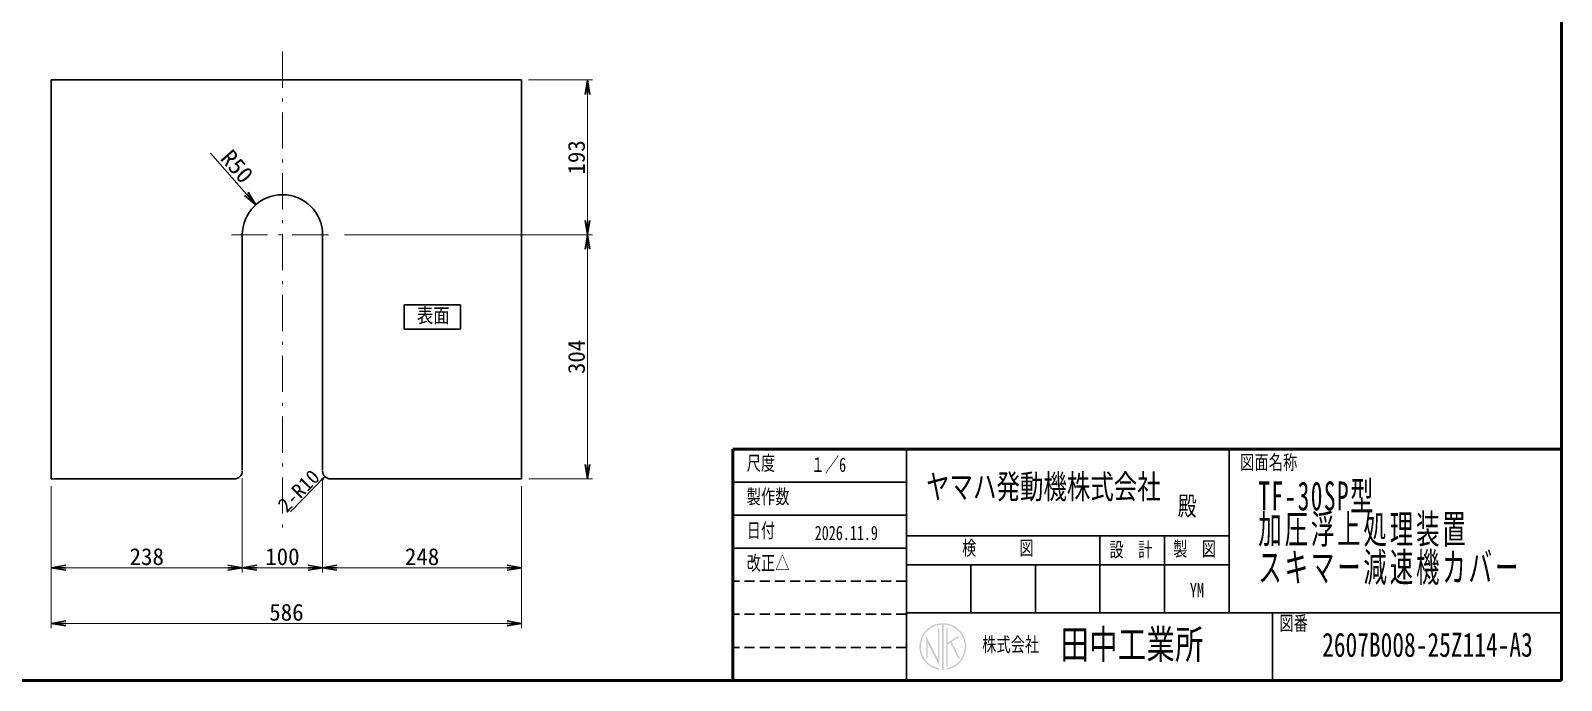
# Model space of a CAD drawing. Header units: millimetres. Extents: x 131 to 3474, y 91 to 2401.
# Drawn here: x 1567 to 3474, y 91 to 900 of the extents above; entities that cross this region are included whole.
import ezdxf

# ---------------------------------------------------------------- set-up
doc = ezdxf.new("R2010")
doc.units = ezdxf.units.MM
doc.header["$LTSCALE"] = 1.5
doc.linetypes.add('DASHDOT', pattern=[50.5, 30, -9, 2.5, -9])
doc.linetypes.add('HIDDEN', pattern=[12.6, 8.4, -4.2])
for name, color, linetype, lineweight in [('1', 7, 'Continuous', 9), ('15', 5, 'Continuous', 9), ('20', 250, 'Continuous', 30), ('7', 4, 'Continuous', 50)]:
    doc.layers.add(name, color=color, linetype=linetype, lineweight=lineweight)
doc.styles.get("Standard").update_dxf_attribs({"font": 'txt', "bigfont": 'bigfont'})
doc.styles.add('ＭＳ ゴシック', font='')
doc.styles.get('ＭＳ ゴシック').set_extended_font_data('ＭＳ ゴシック')
doc.dimstyles.get("Standard").update_dxf_attribs({"dimtxt": 0.18, "dimasz": 0.18, "dimexe": 0.18, "dimexo": 0.0625, "dimgap": 0.09, "dimtad": 0, "dimtih": 1, "dimtoh": 1, "dimdec": 4, "dimzin": 0, "dimdsep": 46, "dimtxsty": 'Standard', "dimcen": 0.09, "dimadec": 0, "dimazin": 0, "dimtfac": 1, "dimtdec": 4, "dimtofl": 0, "dimtmove": 0, "dimatfit": 3, "dimfxl": 1, "dimtolj": 1, "dimtzin": 0, "dimarcsym": 0})

# ---------------------------------------------------------------- blocks, each defined once
blk = doc.blocks.new('_OPEN')
at = {"color": 0}
for q in [(-1, 0.17), (-1, -0.17), (-1, 0)]:
    blk.add_line((0, 0), q, dxfattribs=at)
blk = doc.blocks.new('Dim22')
at = {"layer": '15', "color": 7, "linetype": 'Continuous', "lineweight": 9}
blk.add_line((1933.7, 344.3), (1890.7, 300.3), dxfattribs=at)
at = {"layer": '15', "color": 7, "linetype": 'Continuous', "lineweight": 9, "xscale": 6, "yscale": 6, "zscale": 6, "rotation": 45.63999657904793}
blk.add_blockref('_OPEN', (1933.7, 344.3), dxfattribs=at)
at = {"layer": '15', "color": 7, "linetype": 'Continuous', "lineweight": 9, "insert": (1907.6, 320.2), "char_height": 18, "width": 432.857, "attachment_point": 8, "rotation": 45.64, "style": 'ＭＳ ゴシック'}
blk.add_mtext('2-R10', dxfattribs=at)
blk = doc.blocks.new('Dim23')
at = {"layer": '20', "color": 7, "linetype": 'Continuous', "lineweight": 9}
blk.add_line((1847.7, 683), (1791.3, 747.3), dxfattribs=at)
at = {"layer": '20', "color": 7, "linetype": 'Continuous', "lineweight": 9, "xscale": 18, "yscale": 18, "zscale": 18, "rotation": 311.2724443997508}
blk.add_blockref('_OPEN', (1847.7, 683), dxfattribs=at)
at = {"layer": '20', "color": 7, "linetype": 'Continuous', "lineweight": 9, "insert": (1816.1, 723.6), "char_height": 21, "width": 270, "attachment_point": 8, "rotation": 311.2724, "style": 'ＭＳ ゴシック'}
blk.add_mtext('R50', dxfattribs=at)
blk = doc.blocks.new('Dim34')
at = {"layer": '20', "color": 7, "linetype": 'Continuous', "lineweight": 9}
for p, q in [((1958.2, 645.4), (2266.8, 645.4)), ((2260.8, 341.4), (2260.8, 645.4)), ((2187.7, 341.4), (2266.8, 341.4))]:
    blk.add_line(p, q, dxfattribs=at)
at = {"layer": '20', "color": 7, "linetype": 'Continuous', "lineweight": 9, "xscale": 18, "yscale": 18, "zscale": 18}
for p, rotation in [((2260.8, 645.4), 89.99999999999939), ((2260.8, 341.4), 269.9999999999996)]:
    blk.add_blockref('_OPEN', p, dxfattribs=dict(at, rotation=rotation))
at = {"layer": '20', "color": 7, "linetype": 'Continuous', "lineweight": 9, "insert": (2257.8, 493.4), "char_height": 21, "width": 275, "attachment_point": 8, "rotation": 90, "style": 'ＭＳ ゴシック'}
blk.add_mtext('304', dxfattribs=at)
blk = doc.blocks.new('Dim35')
at = {"layer": '20', "color": 7, "linetype": 'Continuous', "lineweight": 9}
for p, q in [((2187.4, 838.4), (2266.8, 838.4)), ((2260.8, 645.4), (2260.8, 838.4))]:
    blk.add_line(p, q, dxfattribs=at)
at = {"layer": '20', "color": 7, "linetype": 'Continuous', "lineweight": 9, "xscale": 18, "yscale": 18, "zscale": 18}
for p, rotation in [((2260.8, 838.4), 89.99999999999939), ((2260.8, 645.4), 269.9999999999996)]:
    blk.add_blockref('_OPEN', p, dxfattribs=dict(at, rotation=rotation))
at = {"layer": '20', "color": 7, "linetype": 'Continuous', "lineweight": 9, "insert": (2257.8, 741.9), "char_height": 21, "width": 255, "attachment_point": 8, "rotation": 90, "style": 'ＭＳ ゴシック'}
blk.add_mtext('193', dxfattribs=at)
blk = doc.blocks.new('G8')
at = {"layer": '20', "color": 7, "linetype": 'Continuous', "lineweight": 30}
for p, q in [((2102.5, 558.3), (2032.4, 558.3)), ((2032.4, 558.3), (2032.4, 528)), ((2102.5, 528), (2102.5, 558.3)), ((2032.4, 528), (2102.5, 528))]:
    blk.add_line(p, q, dxfattribs=at)
blk = doc.blocks.new('Dim36')
at = {"layer": '20', "color": 7, "linetype": 'Continuous', "lineweight": 9}
for p, q in [((1592.7, 332.4), (1592.7, 155.6)), ((2178.7, 332.4), (2178.7, 155.6)), ((2178.7, 161.6), (1592.7, 161.6))]:
    blk.add_line(p, q, dxfattribs=at)
at = {"layer": '20', "color": 7, "linetype": 'Continuous', "lineweight": 9, "xscale": 18, "yscale": 18, "zscale": 18}
for p, rotation in [((1592.7, 161.6), 179.9999999999997), ((2178.7, 161.6), 359.9999999999998)]:
    blk.add_blockref('_OPEN', p, dxfattribs=dict(at, rotation=rotation))
at = {"layer": '20', "color": 7, "linetype": 'Continuous', "lineweight": 9, "insert": (1885.7, 164.6), "char_height": 21, "width": 270, "attachment_point": 8, "style": 'ＭＳ ゴシック'}
blk.add_mtext('586', dxfattribs=at)
blk = doc.blocks.new('Dim37')
at = {"layer": '20', "color": 7, "linetype": 'Continuous', "lineweight": 9}
for p, q in [((1930.7, 342.4), (1930.7, 224.9)), ((2178.7, 332.4), (2178.7, 224.9)), ((2178.7, 230.9), (1930.7, 230.9))]:
    blk.add_line(p, q, dxfattribs=at)
at = {"layer": '20', "color": 7, "linetype": 'Continuous', "lineweight": 9, "xscale": 18, "yscale": 18, "zscale": 18}
for p, rotation in [((1930.7, 230.9), 179.9999999999997), ((2178.7, 230.9), 359.9999999999998)]:
    blk.add_blockref('_OPEN', p, dxfattribs=dict(at, rotation=rotation))
at = {"layer": '20', "color": 7, "linetype": 'Continuous', "lineweight": 9, "insert": (2054.7, 233.9), "char_height": 21, "width": 270, "attachment_point": 8, "style": 'ＭＳ ゴシック'}
blk.add_mtext('248', dxfattribs=at)
blk = doc.blocks.new('Dim38')
at = {"layer": '20', "color": 7, "linetype": 'Continuous', "lineweight": 9}
for p, q in [((1830.7, 342.4), (1830.7, 224.9)), ((1930.7, 230.9), (1830.7, 230.9))]:
    blk.add_line(p, q, dxfattribs=at)
at = {"layer": '20', "color": 7, "linetype": 'Continuous', "lineweight": 9, "xscale": 18, "yscale": 18, "zscale": 18}
for p, rotation in [((1830.7, 230.9), 179.9999999999997), ((1930.7, 230.9), 359.9999999999998)]:
    blk.add_blockref('_OPEN', p, dxfattribs=dict(at, rotation=rotation))
at = {"layer": '20', "color": 7, "linetype": 'Continuous', "lineweight": 9, "insert": (1880.7, 233.9), "char_height": 21, "width": 255, "attachment_point": 8, "style": 'ＭＳ ゴシック'}
blk.add_mtext('100', dxfattribs=at)
blk = doc.blocks.new('Dim39')
at = {"layer": '20', "color": 7, "linetype": 'Continuous', "lineweight": 9}
for p, q in [((1592.7, 332.4), (1592.7, 224.9)), ((1830.7, 230.9), (1592.7, 230.9))]:
    blk.add_line(p, q, dxfattribs=at)
at = {"layer": '20', "color": 7, "linetype": 'Continuous', "lineweight": 9, "xscale": 18, "yscale": 18, "zscale": 18}
for p, rotation in [((1592.7, 230.9), 179.9999999999997), ((1830.7, 230.9), 359.9999999999998)]:
    blk.add_blockref('_OPEN', p, dxfattribs=dict(at, rotation=rotation))
at = {"layer": '20', "color": 7, "linetype": 'Continuous', "lineweight": 9, "insert": (1711.7, 233.9), "char_height": 21, "width": 270, "attachment_point": 8, "style": 'ＭＳ ゴシック'}
blk.add_mtext('238', dxfattribs=at)

msp = doc.modelspace()

# ---------------------------------------------------------------- hatches: boundary and pattern name
at = {"layer": '7', "linetype": 'Continuous', "lineweight": 9}
for points in [[(2699.35, 105.62), (2699.08, 103.84), (2696.51, 104.35), (2693.64, 105.21), (2690.87, 106.36), (2688.23, 107.78), (2685.75, 109.48), (2683.46, 111.41), (2681.38, 113.58), (2679.53, 115.94), (2677.94, 118.49), (2676.62, 121.18), (2675.58, 123.99), (2674.84, 126.9), (2674.4, 129.87), (2674.26, 132.87), (2674.44, 135.86), (2674.92, 138.82), (2675.71, 141.72), (2676.78, 144.52), (2678.14, 147.19), (2679.77, 149.71), (2681.65, 152.05), (2683.76, 154.19), (2686.08, 156.09), (2688.58, 157.75), (2691.24, 159.14), (2694.02, 160.25), (2696.91, 161.07), (2699.86, 161.59), (2702.86, 161.8), (2705.86, 161.7), (2708.83, 161.29), (2711.74, 160.58), (2714.57, 159.58), (2717.28, 158.29), (2719.84, 156.72), (2722.23, 154.91), (2724.42, 152.85), (2726.38, 150.59), (2728.1, 148.13), (2729.56, 145.51), (2730.74, 142.75), (2731.64, 139.89), (2732.23, 136.94), (2732.52, 133.96), (2732.49, 130.96), (2732.17, 127.98), (2731.53, 125.04), (2730.6, 122.19), (2729.38, 119.45), (2727.88, 116.85), (2726.13, 114.42), (2724.13, 112.18), (2721.91, 110.15), (2719.5, 108.37), (2716.92, 106.84), (2714.19, 105.59), (2711.35, 104.63), (2708.43, 103.96), (2708.12, 105.73), (2710.95, 106.38), (2713.7, 107.33), (2716.34, 108.57), (2718.82, 110.08), (2721.14, 111.85), (2723.25, 113.85), (2725.13, 116.07), (2726.78, 118.47), (2728.15, 121.04), (2729.25, 123.73), (2730.05, 126.53), (2730.55, 129.4), (2730.74, 132.3), (2730.63, 135.21), (2730.2, 138.09), (2729.47, 140.91), (2728.45, 143.63), (2727.14, 146.23), (2725.56, 148.68), (2723.73, 150.94), (2721.68, 153), (2719.41, 154.83), (2716.96, 156.4), (2714.36, 157.71), (2711.64, 158.73), (2708.82, 159.46), (2705.94, 159.88), (2703.03, 160), (2700.13, 159.81), (2697.26, 159.3), (2694.47, 158.5), (2691.77, 157.4), (2689.21, 156.03), (2686.8, 154.39), (2684.59, 152.5), (2682.59, 150.39), (2680.82, 148.07), (2679.31, 145.59), (2678.07, 142.95), (2677.12, 140.2), (2676.47, 137.36), (2676.12, 134.47), (2676.08, 131.56), (2676.36, 128.67), (2676.93, 125.81), (2677.81, 123.04), (2678.98, 120.37), (2680.42, 117.85), (2682.13, 115.49), (2684.07, 113.32), (2686.24, 111.38), (2688.6, 109.68), (2691.13, 108.23), (2693.79, 107.07), (2696.57, 106.19)], [(2682.85, 118.48), (2682.85, 145.42), (2697.35, 116.88), (2697.35, 155.35), (2699.15, 155.35), (2699.15, 107.85), (2684.65, 137.11), (2684.65, 118.48)], [(2702.5, 103.6), (2704.3, 103.6), (2704.3, 159.99), (2702.5, 159.99)], [(2707.66, 155.35), (2707.66, 107.85), (2709.46, 107.85), (2709.46, 135.56), (2712.8, 137.62), (2722.93, 117.36), (2724.54, 118.16), (2714.33, 138.58), (2723.49, 144.24), (2722.54, 145.78), (2709.46, 137.67), (2709.46, 155.35)]]:
    msp.add_hatch(color=7, dxfattribs=at).paths.add_polyline_path(points, flags=0)

# ---------------------------------------------------------------- linework, layer by layer
at = {"layer": '20', "color": 7, "linetype": 'DASHDOT', "lineweight": 9}
for p, q in [((1880.73, 873.66), (1880.73, 270.44)), ((1817.28, 645.44), (1940.04, 645.44))]:
    msp.add_line(p, q, dxfattribs=at)
at = {"layer": '20', "color": 7, "linetype": 'Continuous', "lineweight": 30}
for p, q in [((1592.73, 838.44), (1592.73, 341.44)), ((1592.73, 838.44), (2178.73, 838.44)), ((2178.73, 341.44), (2178.73, 838.44)), ((1830.73, 645.44), (1830.73, 352.24)), ((1930.73, 645.44), (1930.73, 352.24)), ((1592.73, 341.44), (1820.73, 341.44)), ((1940.73, 341.44), (2178.73, 341.44))]:
    msp.add_line(p, q, dxfattribs=at)
for centre, radius, start, end in [((1880.73, 645.44), 50, 0, 180), ((1820.73, 351.44), 10, 270, 0), ((1940.73, 351.44), 10, 180, 270)]:
    msp.add_arc(centre, radius, start, end, dxfattribs=at)
at = {"layer": '7', "color": 7, "linetype": 'Continuous', "lineweight": 50}
for p, q in [((3474, 90.6), (3474, 2400.6)), ((3474, 378.6), (2442, 378.6)), ((2442, 378.6), (2442, 90.6)), ((130.8, 90.6), (3474, 90.6))]:
    msp.add_line(p, q, dxfattribs=at)
at = {"layer": '7', "color": 7, "linetype": 'Continuous', "lineweight": 30}
for p, q in [((2658, 378.6), (2658, 90.6)), ((3060, 378.6), (3060, 174.6)), ((2658, 337.46), (2442, 337.46)), ((2658, 296.31), (2442, 296.31)), ((3060, 270.6), (2658, 270.6)), ((2899.2, 270.6), (2899.2, 174.6)), ((2979.6, 270.6), (2979.6, 174.6)), ((2658, 255.17), (2442, 255.17)), ((3060, 234.6), (2658, 234.6)), ((2738.4, 234.6), (2738.4, 174.6)), ((2818.8, 234.6), (2818.8, 174.6)), ((3474, 174.6), (2658, 174.6)), ((3114, 174.6), (3114, 90.6))]:
    msp.add_line(p, q, dxfattribs=at)
at = {"layer": '7', "color": 7, "linetype": 'HIDDEN', "lineweight": 30}
for p, q in [((2658, 214.03), (2442, 214.03)), ((2658, 172.89), (2442, 172.89)), ((2658, 131.74), (2442, 131.74))]:
    msp.add_line(p, q, dxfattribs=at)

# ---------------------------------------------------------------- block references
msp.add_blockref('G8', (0, 0))

# ---------------------------------------------------------------- texts
at = {"layer": '1', "color": 7, "linetype": 'Continuous', "lineweight": 9, "insert": (2068.6, 544.07), "char_height": 18, "width": 51.5886, "attachment_point": 5}
msp.add_mtext('{\\fＭＳ ゴシック;\\W0.833333;表面}', dxfattribs=at)
at = {"layer": '7', "color": 7, "linetype": 'Continuous', "lineweight": 9}
for s, insert, char_height, width, attachment_point in [('{\\fＭＳ ゴシック;\\W0.714286;\\T1.016667;尺度}', (2459.14, 350.09), 18, 45.0555, 7), ('{\\fＭＳ ゴシック;\\W0.714286;１／6}', (2539.07, 348.08), 18, 50.4262, 7), ('{\\fＭＳ ゴシック;\\W0.714286;\\T1.016667;図面名称}', (3073.84, 351.09), 18, 91.9882, 7), ('{\\fＭＳ ゴシック;\\W0.714286;ヤマハ発動機株式会社}', (2682.57, 313.39), 30, 390.3074, 7), ('{\\fＭＳ ゴシック;\\W0.714286;\\T1.016667;製作数}', (2459.14, 308.32), 18, 69.0787, 7), ('{\\fＭＳ ゴシック;\\W0.595238;\\T1.120000;TF-30SP型}', (3096.46, 300.06), 36, 189.8006, 7), ('{\\fＭＳ ゴシック;\\W0.714286;\\T1.012500;殿}', (2996.11, 293.26), 24, 29.893, 7), ('{\\fＭＳ ゴシック;\\W0.714286;\\T1.016667;日付}', (2459.14, 266.3), 18, 41.6231, 7), ('{\\fＭＳ ゴシック;\\W0.595238;\\T1.120000;加圧浮上処理装置}', (3096.46, 256.86), 36, 329.0113, 7), ('{\\fＭＳ ゴシック;\\W0.714286;2026.11.9}', (2583.19, 274.09), 18, 104.2848, 5), ('{\\fＭＳ ゴシック;\\W0.714286;\\T1.016667;検\u3000\u3000\u3000図}', (2727.51, 244.42), 18, 116.0114, 7), ('{\\fＭＳ ゴシック;\\W0.714286;\\T1.016667;改正△}', (2459.14, 225.72), 18, 68.1658, 7), ('{\\fＭＳ ゴシック;\\W0.714286;\\T1.016667;設\u3000計}', (2911.13, 242.47), 18, 68.8048, 7), ('{\\fＭＳ ゴシック;\\W0.714286;\\T1.016667;製\u3000図}', (2990.54, 243.45), 18, 67.7824, 7), ('{\\fＭＳ ゴシック;\\W0.595238;\\T1.120000;スキマー減速機カバー}', (3096.46, 209.43), 36, 411.1952, 7), ('{\\fＭＳ ゴシック;\\W0.714286;YM}', (3019.98, 202.86), 18, 22.3468, 5), ('{\\fＭＳ ゴシック;\\W0.714286;\\T1.016667;図番}', (3122.75, 150.79), 18, 43.8505, 7), ('{\\fＭＳ ゴシック;\\W0.714286;\\T1.016667;田中工業所}', (2850.24, 113.45), 36, 229.978, 7), ('{\\fＭＳ ゴシック;\\W0.714286;\\T1.016667;株式会社}', (2752.42, 124.25), 18, 93.3757, 7), ('{\\fＭＳ ゴシック;\\W0.714286;2607B008-25Z114-A3}', (3307.15, 134.71), 30, 351.8153, 5)]:
    msp.add_mtext(s, dxfattribs=dict(at, insert=insert, char_height=char_height, width=width, attachment_point=attachment_point))

# ---------------------------------------------------------------- dimensions: what is measured, and where the dimension line sits
at = {"layer": '15', "color": 7, "linetype": 'Continuous', "lineweight": 9}
dim = msp.add_radius_dim(center=(1940.73, 351.44), mpoint=(1933.74, 344.29), text='2-R10', dimstyle='Standard', override={"dimscale": 1, "dimtxt": 18, "dimasz": 6, "dimexe": 0, "dimexo": 0, "dimgap": 0, "dimtad": 1, "dimtih": 0, "dimtoh": 0, "dimdec": 1, "dimzin": 8, "dimtxsty": 'ＭＳ ゴシック', "dimblk1": 'OPEN', "dimblk2": 'OPEN', "dimsah": 1, "dimse1": 1, "dimse2": 1, "dimtix": 0, "dimtofl": 1, "dimatfit": 2, "dimtzin": 8}, dxfattribs=at)
dim.commit()
dim.dimension.update_dxf_attribs({"geometry": 'Dim22', "text_midpoint": (1901.21, 326.47), "dimtype": 164})
at = {"layer": '20', "color": 7, "linetype": 'Continuous', "lineweight": 9}
for base, p1, p2, angle, override, picture, middle in [((2260.8, 838.44), (1949.25, 645.44), (2178.36, 838.44), 90, {"dimscale": 1, "dimtxt": 21, "dimasz": 18, "dimexe": 6, "dimexo": 9, "dimgap": 0, "dimtad": 1, "dimtih": 0, "dimtoh": 0, "dimdec": 1, "dimzin": 8, "dimtxsty": 'ＭＳ ゴシック', "dimblk1": 'OPEN', "dimblk2": 'OPEN', "dimsah": 1, "dimse1": 1, "dimse2": 0, "dimtix": 0, "dimtofl": 1, "dimtmove": 2, "dimatfit": 2, "dimtzin": 8}, 'Dim35', (2247.3, 741.94)), ((2260.8, 645.44), (2178.73, 341.44), (1949.25, 645.44), 90, {"dimscale": 1, "dimtxt": 21, "dimasz": 18, "dimexe": 6, "dimexo": 9, "dimgap": 0, "dimtad": 1, "dimtih": 0, "dimtoh": 0, "dimdec": 1, "dimzin": 8, "dimtxsty": 'ＭＳ ゴシック', "dimblk1": 'OPEN', "dimblk2": 'OPEN', "dimsah": 1, "dimse1": 0, "dimse2": 0, "dimtix": 0, "dimtofl": 1, "dimtmove": 2, "dimatfit": 2, "dimtzin": 8}, 'Dim34', (2247.3, 493.44)), ((1592.73, 230.94), (1830.73, 351.44), (1592.73, 341.44), 180, {"dimscale": 1, "dimtxt": 21, "dimasz": 18, "dimexe": 6, "dimexo": 9, "dimgap": 0, "dimtad": 1, "dimtih": 0, "dimtoh": 0, "dimdec": 1, "dimzin": 8, "dimtxsty": 'ＭＳ ゴシック', "dimblk1": 'OPEN', "dimblk2": 'OPEN', "dimsah": 1, "dimse1": 1, "dimse2": 0, "dimtix": 0, "dimtofl": 1, "dimtmove": 2, "dimatfit": 2, "dimtzin": 8}, 'Dim39', (1711.73, 244.44)), ((1830.73, 230.94), (1930.73, 351.44), (1830.73, 351.44), 180, {"dimscale": 1, "dimtxt": 21, "dimasz": 18, "dimexe": 6, "dimexo": 9, "dimgap": 0, "dimtad": 1, "dimtih": 0, "dimtoh": 0, "dimdec": 1, "dimzin": 8, "dimtxsty": 'ＭＳ ゴシック', "dimblk1": 'OPEN', "dimblk2": 'OPEN', "dimsah": 1, "dimse1": 1, "dimse2": 0, "dimtix": 0, "dimtofl": 1, "dimtmove": 2, "dimatfit": 2, "dimtzin": 8}, 'Dim38', (1880.73, 244.44)), ((1930.73, 230.94), (2178.73, 341.44), (1930.73, 351.44), 180, {"dimscale": 1, "dimtxt": 21, "dimasz": 18, "dimexe": 6, "dimexo": 9, "dimgap": 0, "dimtad": 1, "dimtih": 0, "dimtoh": 0, "dimdec": 1, "dimzin": 8, "dimtxsty": 'ＭＳ ゴシック', "dimblk1": 'OPEN', "dimblk2": 'OPEN', "dimsah": 1, "dimse1": 0, "dimse2": 0, "dimtix": 0, "dimtofl": 1, "dimtmove": 2, "dimatfit": 2, "dimtzin": 8}, 'Dim37', (2054.73, 244.44)), ((1592.73, 161.64), (2178.73, 341.44), (1592.73, 341.44), 180, {"dimscale": 1, "dimtxt": 21, "dimasz": 18, "dimexe": 6, "dimexo": 9, "dimgap": 0, "dimtad": 1, "dimtih": 0, "dimtoh": 0, "dimdec": 1, "dimzin": 8, "dimtxsty": 'ＭＳ ゴシック', "dimblk1": 'OPEN', "dimblk2": 'OPEN', "dimsah": 1, "dimse1": 0, "dimse2": 0, "dimtix": 0, "dimtofl": 1, "dimtmove": 2, "dimatfit": 2, "dimtzin": 8}, 'Dim36', (1885.73, 175.14))]:
    dim = msp.add_linear_dim(base=base, p1=p1, p2=p2, angle=angle, dimstyle='Standard', override=override, dxfattribs=at)
    dim.commit()
    dim.dimension.update_dxf_attribs({"geometry": picture, "text_midpoint": middle, "dimtype": 160})
dim = msp.add_radius_dim(center=(1880.73, 645.44), mpoint=(1847.75, 683.02), dimstyle='Standard', override={"dimscale": 1, "dimtxt": 21, "dimasz": 18, "dimexe": 0, "dimexo": 0, "dimgap": 0, "dimtad": 1, "dimtih": 0, "dimtoh": 0, "dimdec": 1, "dimzin": 8, "dimtxsty": 'ＭＳ ゴシック', "dimblk1": 'OPEN', "dimblk2": 'OPEN', "dimsah": 1, "dimse1": 1, "dimse2": 1, "dimtix": 0, "dimtofl": 1, "dimatfit": 2, "dimtzin": 8}, dxfattribs=at)
dim.commit()
dim.dimension.update_dxf_attribs({"geometry": 'Dim23', "text_midpoint": (1824.03, 730.51), "dimtype": 164})

doc.saveas('drawing.dxf')
